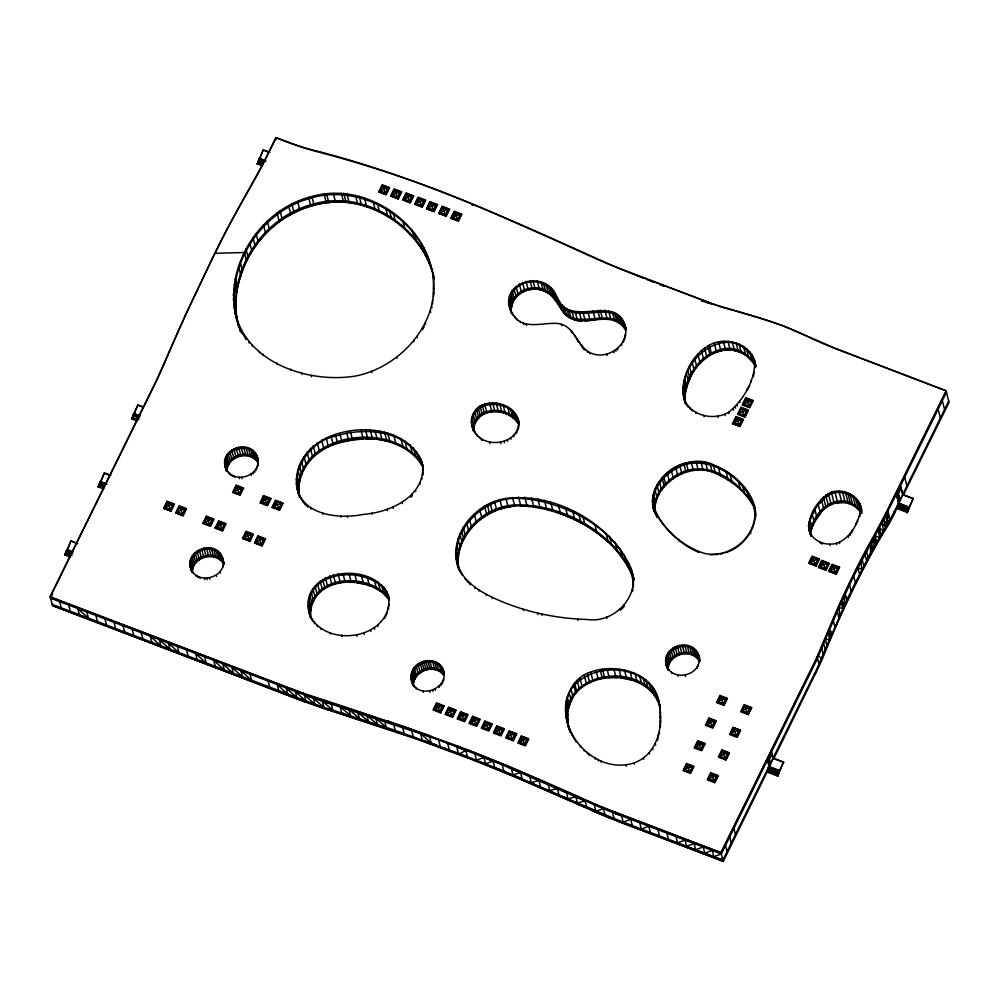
<?xml version="1.0" encoding="UTF-8"?>
<svg xmlns="http://www.w3.org/2000/svg" width="999" height="999" viewBox="0 0 999 999"><rect width="100%" height="100%" fill="white"/><g stroke="black" fill="none" stroke-linecap="round" stroke-linejoin="round"><path stroke-width="1.5" d="M755.057 366.146L755.406 367.495C755.619 345.267 726.76 335.04 709.302 345.179C690.971 355.294 679.457 379.408 684.39 399.862C691.42 416.121 714.135 420.941 728.708 412.225C743.356 400.187 755.256 380.394 754.67 361.064L755.644 364.847M457.067 562.974C461.526 579.645 477.21 590.009 491.845 597.127C521.515 611.151 554.183 618.518 586.937 619.455C614.885 624.125 643.056 593.518 630.194 566.57C608.866 521.965 555.007 492.519 505.956 498.426C474.15 502.909 446.778 537.25 458.678 569.23M633.354 586.925C631.843 534.49 565.621 500.337 518.881 498.351C481.068 496.053 440.946 538.736 462.212 575.099L461.875 573.751M456.218 558.341L458.491 567.182C454.645 533.066 488.274 505.069 520.804 505.844C566.908 508.241 616.833 535.002 634.003 579.72L631.73 570.879M236.351 317.257C250.524 364.697 310.689 383.429 355.494 376.036C400.487 367.207 440.122 323.164 433.079 275.712L434.053 279.495M433.429 296.715L433.429 277.073L432.592 273.014L432.942 274.375M618.019 821.315L722.901 860.089L817.744 667.17L847.364 598.726L870.416 553.171L870.778 543.493L872.364 549.7M310.564 617.682C292.744 569.28 373.501 558.079 388.436 595.978M308.466 608.503L310.714 617.27C307.605 575.998 370.741 571.828 389.135 600.299L386.888 591.533M328.808 710.114L323.451 708.453L323.501 707.205L328.808 710.114L417.195 739.223L474.463 760.539L522.252 779.957L610.239 818.281L723.251 861.438L770.629 764.759M567.282 721.59C573.776 748.126 602.047 770.379 629.807 764.06C657.354 758.079 664.785 725.087 658.591 701.136M660.064 711.101L660.439 727.06L660.089 725.699M471.378 421.953C471.965 395.154 514.485 398.301 518.668 421.59C519.542 446.565 478.159 450.374 472.34 426.436L472.689 427.784L471.378 421.953L473.638 430.781C474.013 407.38 507.967 406.193 518.144 423.514L515.884 414.685M473.289 429.433C473.738 404.995 510.252 404.982 518.918 424.213M567.619 714.148L567.619 720.142M714.497 465.272C731.78 473.526 749.063 486.788 754.507 505.956L754.17 504.607C759.452 523.376 747.14 543.344 730.057 551.048M755.619 517.457L755.431 510.477M510.988 309.69L512.887 301.486L516.433 296.566M655.019 513.399L653.096 507.704L653.446 509.065C646.378 478.221 685.838 451.735 713.211 464.647L715.434 473.289C731.693 480.719 747.127 492.37 754.882 508.891C747.202 481.418 715.659 457.642 686.538 464.16C669.005 469.318 652.147 485.114 652.747 504.483M654.607 511.775C654.42 483.066 689.51 461.501 715.434 473.289M423.151 466.783C407.967 409.652 293.881 421.228 296.403 483.891C299.5 515.334 338.886 519.517 363.486 514.36C389.985 512.512 425.661 496.391 422.502 464.735L423.101 469.093M423.101 472.115L422.864 475.149L422.515 473.801M310.951 617.207C328.846 649.088 391.97 637.924 388.798 597.877L389.148 599.225L388.087 594.617L389.048 598.389M572.14 734.253L572.489 735.614C559.59 714.248 564.722 680.544 590.696 672.015C617.944 662 658.291 674.125 659.815 707.617L659.465 706.256M565.983 714.772L568.231 723.538C559.303 671.053 644.03 661.101 659.44 705.069M235.327 301.511L235.926 295.554M810.027 533.666C805.231 517.969 817.582 499.088 831.33 492.207C844.33 487.974 860.376 496.341 861.812 510.551M810.264 532.742C813.573 507.117 842.931 487.737 861.513 512.1M861.85 513.449C843.281 489.098 813.923 508.466 810.601 534.09L808.353 525.299M237.937 323.476C220.504 270.479 258.591 209.39 311.825 196.503C360.726 182.467 415.934 215.684 430.232 263.586M237.462 321.903C227.922 271.179 264.248 217.507 314.086 205.282C360.826 191.845 413.074 221.628 430.382 265.909L428.134 257.13M568.144 799.962L566.583 792.632M512.412 313.486C522.115 331.343 542.932 321.865 558.416 323.564C573.701 325.761 576.386 343.144 587.287 351.024C603.758 362.612 628.908 347.053 625.524 327.173L625.861 328.534C618.081 291.271 570.704 329.67 557.217 297.989C547.252 266.096 493.469 283.067 512.749 314.835L510.027 308.241L510.377 309.59M808.74 528.658C811.438 541.833 827.834 547.44 839.335 542.245C852.022 535.951 860.027 520.154 860.776 506.543M298.801 483.541L298.289 492.782M299.313 497.152C291.508 433.716 396.603 418.806 422.989 467.282L420.741 458.516M509.203 304.408L511.451 313.162C509.315 300.811 520.354 289.96 532.242 289.36C546.416 287.287 556.181 298.913 561.825 310.264C576.66 334.49 610.614 305.569 625.312 329.558L623.076 320.804M682.829 392.657L685.077 401.436C682.105 364.76 731.043 327.11 755.681 366.533M432.579 303.721L432.592 299.7M684.765 397.003L685.401 392.407M411.089 676.173C411.513 658.791 440.534 653.995 443.931 672.377C438.374 652.884 406.655 663.448 411.863 682.067L411.089 676.173L413.486 685.826L411.513 680.706M412.987 683.578C413.598 669.243 434.615 661.887 443.306 673.9M413.324 684.927C413.948 670.591 434.965 663.249 443.656 675.262L441.408 666.508M192.42 571.44L192.77 572.789C178.784 551.598 217.832 535.839 223.202 559.977L222.852 558.616C228.109 577.747 195.629 586.438 190.534 567.307L191.82 572.352M191.995 570.254C192.72 554.408 217.507 549.338 224.013 563.998L222.09 556.493M223.252 563.361C215.21 550.924 193.094 556.793 192.345 571.615L190.072 562.762M225.537 467.757C218.132 447.377 254.071 437.812 257.867 459.065C253.084 441.158 223.027 447.29 225.125 465.509M226.661 469.355C227.397 454.545 249.488 448.663 257.555 461.076M257.892 462.425C249.825 450.012 227.747 455.906 227.01 470.716L224.738 461.863M225.961 468.519C232.867 484.215 259.84 477.023 257.929 459.952M667.295 668.281C656.818 644.28 698.638 634.615 699.937 660.826M667.794 667.419C668.506 651.573 693.294 646.503 699.799 661.151L697.876 653.658M696.765 651.673L699.038 660.526C690.996 648.089 668.88 653.958 668.131 668.781L665.858 659.927M699.063 658.029C701.148 676.248 671.091 682.379 666.321 664.472M457.992 556.78L458.691 552.26M236.313 292.62L237.025 288.286M412.3 682.916C420.017 699.575 448.514 688.523 443.581 671.016M567.981 711.088L568.531 708.054M632.966 589.21L632.454 591.47L632.105 590.122M299.151 482.017L299.862 478.983M685.789 390.896L686.55 387.862M459.078 550.761L461.413 543.419L466.446 534.103M237.4 286.963L238.911 281.706M767.707 770.254L778.096 774.175L767.707 770.254L768.418 768.755L778.808 772.714L777.572 776.285L778.146 774.712L767.756 770.741M657.529 740.496L658.566 734.827M239.298 280.382L241.783 272.739M568.993 706.68L573.351 696.315A38.324 34.815 12 0 1 582.904 685.851L595.017 679.844M263.311 149.838L257.317 164.073L263.311 149.838L269.855 152.335M300.262 477.834C304.57 463.536 315.284 451.011 329.558 446.053M687.012 386.526L688.373 382.53M70.33 542.669L64.935 555.182L70.917 540.946L77.472 543.444M104.383 472.927L98.389 487.162L104.383 472.927L110.926 475.424M103.571 488.948L98.327 486.9L100.237 481.443L106.731 483.928M132.18 418.569L131.843 419.143L137.837 404.907L143.082 406.905M131.818 418.893L133.704 413.424L138.986 415.784M773.089 758.054L783.566 762.05L778.758 772.302L768.356 768.306L768.955 766.57L779.607 770.629L777.859 775.649M783.566 762.05L777.509 776.023L767.032 772.027L768.918 766.558L767.107 772.289M909.252 507.055L907.192 512.699L913.223 498.476L902.746 494.48L900.486 485.701M132.168 418.531L137.837 404.907M259.34 158.416L257.605 163.436M767.145 772.314L769.13 766.633M773.488 759.315L820.803 662.562A133.379 34.241 -69.1 0 0 825.986 650.162A343.069 88.062 -69.1 0 1 843.106 610.177L844.155 607.829A230.045 59.053 -69.1 0 1 873.213 550.187A269.955 69.293 -69.1 0 1 887.324 526.623L894.367 511.5M897.09 508.141L898.788 503.059L896.79 508.728L898.601 502.997L909.09 507.342L898.688 503.334L896.315 494.205M70.117 556.967L64.86 554.92L66.783 549.462L73.277 551.947M100.237 481.443L98.377 486.963M64.86 554.92L66.995 549.537M98.327 486.9L99.65 483.179L104.845 485.189M242.208 271.466C246.328 259.041 253.084 247.577 261.75 237.787M723.251 861.438L720.978 852.584L813.823 663.848A74.338 19.081 -69.1 0 0 821.69 646.228L834.515 615.621A245.005 62.887 -69.1 0 1 872.477 538.449L872.489 538.424A218.744 56.156 -69.1 0 0 891.345 502.235L946.103 390.921L834.053 348.102A160.127 52.797 26.2 0 1 807.192 336.363L805.057 335.352A103.734 34.203 26.2 0 0 768.231 320.779A651.236 214.735 26.2 0 0 720.304 306.718L626.498 271.403A305.931 100.874 26.2 0 1 588.536 255.369L586.413 254.408A1868.455 616.096 26.2 0 0 504.645 217.944L501.898 216.746A423.676 139.698 26.2 0 0 388.961 172.964A502.01 165.534 26.2 0 0 315.085 151.186L302.797 147.477A154.058 50.799 26.2 0 1 279.907 139.311L276.036 137.825L269.755 150.612A243.082 62.4 -69.1 0 1 258.803 172.015L258.529 172.515A323.514 83.042 -69.1 0 1 249.475 188.823A370.055 94.992 -69.1 0 0 214.735 253.883L211.476 260.577A984.989 252.834 -69.1 0 0 188.474 308.966L185.627 315.11A393.781 101.074 -69.1 0 0 167.108 356.993L165.247 361.388A141.346 36.276 -69.1 0 1 154.046 385.851L50.25 596.853L52.522 605.706L323.451 708.453M825.299 649.575L823.638 643.743M810.876 529.857L815.259 520.954L823.101 509.527M688.835 381.193L691.645 374.65L697.352 365.359M676.011 836.663L677.584 842.806L685.077 840.122L686.65 846.253L694.13 843.568L695.716 849.712L703.196 847.027L704.782 853.171L712.262 850.486L713.835 856.63L721.328 853.945L816.345 660.676L838.661 608.266L853.396 576.66L885.788 515.509L946.453 392.27M749.6 385.427L747.277 390.322L746.927 388.973M815.334 673.875C837.974 617.931 864.26 563.636 895.067 511.775M214.773 253.334L185.764 314.298L157.205 378.796L49.95 596.965L307.168 695.004L399.637 725.262L472.028 751.835A607.792 200.412 26.2 0 1 508.691 766.595L601.348 806.98L721.091 852.846L816.233 659.303L838.223 607.667L855.818 570.217A241.296 61.938 -69.1 0 1 870.678 542.057L887.199 511.088L946.39 390.809L834.664 348.114L783.491 325.924L759.09 317.657L713.249 304.208L620.691 268.893A213.898 70.529 26.2 0 1 606.418 262.937C509.003 218.906 411.201 174.063 306.93 148.551A141.496 46.653 26.2 0 1 292.869 143.881L275.936 137.562L265.235 159.178A216.995 55.707 -69.1 0 1 260.227 168.881L229.782 223.888A380.644 97.702 -69.1 0 0 214.773 253.334L244.318 252.472L246.566 261.251M100.462 481.518L99.65 483.179M133.916 413.499L131.831 418.943M259.39 158.429L258.579 160.115L263.773 162.1M257.917 162L263.112 163.973L257.929 162.038L258.629 160.539L263.836 162.55M257.305 163.873L257.954 162.487L263.162 164.51M52.66 594.018L50.587 598.214L310.377 697.165L302.822 693.156L50.25 596.853M163.586 508.279L167.02 501.198L174.513 504.045L171.079 511.138L163.586 508.279L171.079 511.138M164.273 507.954L167.283 501.835L173.814 504.32L170.804 510.439L164.273 507.954L168.868 505.444L173.814 504.32M165.06 508.004L167.557 502.534L173.189 504.907M170.617 510.127L173.114 504.645M175.662 512.887L179.108 505.806L186.601 508.653L183.154 515.746L175.649 512.837L183.154 515.746M176.361 512.562L179.37 506.443L185.889 508.928L182.879 515.047L176.361 512.562L180.944 510.052L185.889 508.928M203.047 523.276L206.506 516.246L214.011 519.155L210.552 526.186L203.047 523.276L210.552 526.186M203.059 523.339L206.506 516.246M203.759 523.001L206.768 516.883L213.287 519.368L210.277 525.499L203.759 523.001L208.341 520.491L213.287 519.368M210.102 525.174L211.95 521.003M378.696 191.82L382.142 184.728L389.647 187.65L386.188 194.68L378.696 191.82L386.188 194.68M379.395 191.496L382.405 185.377L388.923 187.862L385.914 193.981L379.395 191.496L383.978 188.986L388.923 187.862M380.756 189.972L382.043 187.375M215.147 527.947L218.594 520.854L226.099 523.763L222.64 530.794L215.147 527.947L222.64 530.794M236.064 485.327L232.617 492.42L240.11 495.279L243.556 488.186L236.064 485.327L243.569 488.249M215.834 527.609L218.843 521.49L225.374 523.976L222.365 530.107L215.834 527.609L220.429 525.099L225.374 523.976M233.316 492.095L236.326 485.976L242.844 488.461L239.835 494.58L233.316 492.095L237.899 489.585L242.844 488.461M216.633 527.659L219.131 522.19L223.289 523.776M234.678 490.571L235.951 487.974M386.313 192.095L387.6 189.485M222.19 529.782L224.75 524.575M239.66 494.255L242.158 488.786L236.663 486.925M240.297 492.957L241.583 490.347M390.659 195.954L394.106 188.873L401.61 191.783L398.151 198.813L390.659 195.954L398.151 198.813M391.358 195.629L394.368 189.51L400.886 191.995L397.877 198.114L391.358 195.629L395.941 193.119L400.886 191.995M392.719 194.118L394.006 191.508M398.276 196.229L399.563 193.631M398.139 198.764L401.61 191.783M403.296 199.675L406.306 193.556L412.837 196.041L409.827 202.173L403.296 199.675L407.892 197.165L412.837 196.041M404.657 198.164L405.944 195.554M242.545 538.386L245.979 531.293L253.484 534.215L250.037 541.246L242.545 538.386L250.037 541.246M263.449 495.779L260.015 502.859L267.507 505.719L270.954 498.638L263.449 495.779L270.954 498.638M243.232 538.061L246.241 531.943L252.772 534.428L249.762 540.546L243.232 538.061L247.827 535.551L252.772 534.428M260.702 502.534L263.711 496.416L270.242 498.901L267.233 505.019L260.702 502.534L265.297 500.024L270.242 498.901M244.593 536.538L246.516 532.629L252.135 535.014M261.501 502.584L264.061 497.377M410.214 200.287L411.501 197.677M410.102 202.859L413.536 195.779L410.102 202.859L402.597 199.95L406.044 192.919L413.561 195.829M249.575 540.222L252.073 534.752M267.045 504.707L268.906 500.536M415.309 203.996L418.319 197.877L424.85 200.362L421.84 206.481L415.309 203.996L419.905 201.486L424.85 200.362M420.267 205.632L416.034 203.784L418.593 198.576L422.764 200.162M254.608 542.932L258.067 535.901L265.572 538.823L262.113 545.854L254.608 542.932L262.113 545.854M272.103 507.467L275.537 500.387L283.054 503.296L279.595 510.327L272.078 507.417L275.549 500.437L283.054 503.296M254.62 542.994L258.067 535.901M255.319 542.669L258.329 536.55L264.847 539.035L261.838 545.154L255.319 542.669L259.902 540.159L264.847 539.035M272.789 507.142L275.799 501.023L282.33 503.508L279.32 509.627L272.789 507.142L277.385 504.632L282.33 503.508M273.576 507.192L276.149 501.985M422.227 204.595L424.213 200.949M422.115 207.18L425.549 200.1L418.057 197.24L414.622 204.32L422.115 207.18L425.574 200.15M430.107 201.686L426.66 208.766L434.153 211.626L437.599 204.545L430.107 201.686L426.66 208.766L434.153 211.626M262.238 543.269L264.161 539.36M279.133 509.315L281.693 504.095M427.36 208.441L430.369 202.322L436.888 204.807L433.878 210.926L427.36 208.441L431.943 205.931L436.888 204.807M428.721 206.93L429.995 204.32M434.278 209.041L435.552 206.443M438.748 213.374L442.182 206.281L449.7 209.191L446.241 216.221L438.748 213.374L446.241 216.221M439.435 213.037L442.445 206.918L448.976 209.403L445.966 215.522L439.435 213.037L444.031 210.527L448.976 209.403M444.393 214.673L440.159 212.824L442.719 207.617L446.89 209.203M445.779 215.21L448.351 210.002M450.949 218.419L454.383 211.338L461.888 214.248L458.441 221.278L450.924 218.369L454.395 211.388M451.635 218.094L454.645 211.975L461.176 214.46L458.166 220.579L451.635 218.094L456.231 215.584L461.176 214.46M456.593 219.73L452.422 218.144L454.283 213.973M457.979 220.255L460.539 215.047M433.766 709.665L436.775 703.546L443.306 706.031L440.297 712.15L433.766 709.665L438.361 707.155L443.306 706.031M438.723 711.3L434.49 709.452L437.05 704.233L441.221 705.831M440.109 711.825L442.669 706.618M440.571 712.849L444.006 705.756L440.571 712.849L433.054 709.927L436.513 702.896L444.031 705.818M448.551 707.329L445.117 714.41L452.609 717.27L456.043 710.189L448.551 707.329L456.068 710.239M445.804 714.085L448.813 707.966L455.344 710.451L452.335 716.57L445.804 714.085L450.399 711.575L455.344 710.451M457.842 718.518L460.851 712.399L467.382 714.884L464.373 721.003L457.842 718.518L462.437 716.008L467.382 714.884M462.799 720.154L458.566 718.306L461.126 713.086L465.297 714.685M464.185 720.679L466.758 715.471M469.218 723.388L472.677 716.358L480.182 719.28L476.735 726.31L469.243 723.451L472.677 716.358M469.93 723.126L472.939 717.007L479.47 719.492L476.461 725.611L469.93 723.126L474.525 720.616L479.47 719.492M470.716 723.176L473.214 717.694M472.102 723.701L476.273 725.286L478.771 719.817L474.6 718.231M484.79 721.066L481.343 728.146L488.836 731.006L492.282 723.913L484.802 721.116M482.042 727.821L485.052 721.703L491.57 724.188L488.561 730.306L482.042 727.821L486.625 725.311L491.57 724.188M483.404 726.31L485.327 722.402L490.946 724.774M488.386 729.982L490.884 724.512M493.481 732.966L496.94 725.936L504.445 728.858L500.998 735.888L493.506 733.029L496.953 725.998M494.193 732.704L497.202 726.573L503.733 729.07L500.724 735.189L494.193 732.704L498.788 730.194L503.733 729.07M495.554 731.181L496.84 728.583M500.536 734.864L503.034 729.395L497.552 727.534M516.608 733.728L509.09 730.806L505.656 737.899L513.149 740.746L516.583 733.666L513.149 740.746M506.343 737.562L509.353 731.443L515.884 733.94L512.874 740.059L506.343 737.562L510.939 735.052L515.884 733.94M508.991 733.441L507.067 737.349L512.687 739.735M512.624 739.472L515.259 734.527M518.556 742.669L521.565 736.55L528.096 739.035L525.087 745.167L518.556 742.669L523.151 740.159L528.096 739.035M519.343 742.719L521.203 738.548M524.9 744.842L527.472 739.635M732.504 423.626L735.951 416.546L743.456 419.455L739.997 426.486L732.504 423.626L739.997 426.486M733.204 423.301L736.213 417.182L742.732 419.667L739.722 425.786L733.204 423.301L737.786 420.791L742.732 419.667M741.008 407.28L737.562 414.36L745.054 417.22L748.501 410.139L741.021 407.33M745.654 397.827L742.207 404.92L749.7 407.779L753.146 400.686L745.654 397.827L753.159 400.749M738.249 414.036L741.27 407.917L747.789 410.402L744.779 416.521L738.249 414.036L742.844 411.526L747.789 410.402M742.906 404.595L745.916 398.464L752.434 400.961L749.425 407.08L742.906 404.595L747.489 402.073L752.434 400.961M733.99 423.351L736.55 418.131M735.376 423.876L739.547 425.462L741.408 421.303M739.547 425.462L742.107 420.254L737.874 418.406M749.824 405.194L751.098 402.585M686.5 763.486L683.066 770.579L690.559 773.438L693.993 766.345L686.525 763.548M697.664 740.821L694.218 747.901L701.71 750.761L705.157 743.681L697.664 740.821L705.157 743.681M708.815 718.144L705.369 725.237L712.861 728.084L716.308 721.003L708.815 718.144L716.32 721.066M719.967 695.466L716.52 702.559L724.013 705.419L727.459 698.326L719.979 695.529M683.753 770.254L686.763 764.135L693.294 766.62L690.284 772.739L683.753 770.254L688.348 767.744L693.294 766.62M694.904 747.577L697.914 741.458L704.445 743.943L701.435 750.062L694.904 747.577L699.5 745.067L704.445 743.943M706.056 724.899L709.078 718.781L715.596 721.278L712.587 727.397L706.056 724.899L710.651 722.389L715.596 721.278M717.22 702.235L720.229 696.116L726.748 698.601L723.738 704.72L717.22 702.235L721.802 699.725L726.748 698.601M684.54 770.304L687.037 764.822M699.862 749.213L695.704 747.627L696.915 744.755M707.429 723.388L708.703 720.779M718.006 702.285L720.566 697.065M690.097 772.414L692.594 766.945L688.436 765.359M701.248 749.75L703.746 744.267M712.986 725.511L714.26 722.901M723.563 704.395L725.411 700.224M701.897 748.438L703.171 745.841M809.302 562.937L812.312 556.818L818.83 559.303L815.821 565.422L809.302 562.937L813.885 560.427L818.83 559.303M810.089 562.986L812.587 557.517L816.745 559.103M718.181 775.624L710.676 772.702L707.217 779.732L714.722 782.654L718.181 775.624L714.722 782.654M721.827 750.037L718.381 757.117L725.873 759.977L729.332 752.946L721.827 750.037L729.332 752.946M732.991 727.422L740.484 730.281L732.979 727.359L729.545 734.452L737.037 737.299L740.484 730.281L737.037 737.299M707.929 779.47L710.938 773.351L717.457 775.836L714.447 781.955L707.929 779.47L712.512 776.96L717.457 775.836M719.08 756.792L722.09 750.674L728.608 753.159L725.599 759.277L719.08 756.792L723.663 754.282L728.608 753.159M730.232 734.115L733.241 727.996L739.772 730.481L736.763 736.613L730.232 734.115L734.827 731.605L739.772 730.481M741.383 711.45L744.392 705.331L750.923 707.816L747.914 713.935L741.383 711.45L745.978 708.94L750.923 707.816M720.441 755.281L721.728 752.672M731.018 734.165L733.591 728.958M742.17 711.5L744.667 706.018L748.838 707.617M815.646 565.109L818.206 559.89M816.096 566.121L819.542 559.04L812.05 556.181L808.603 563.261L816.083 566.058M818.468 567.444L821.927 560.414L829.432 563.336L825.986 570.354L818.493 567.507L821.927 560.414M819.18 567.17L822.189 561.051L828.72 563.548L825.711 569.667L819.18 567.17L823.775 564.66L828.72 563.548M714.273 781.63L716.832 776.423M725.998 757.392L727.284 754.794M736.575 736.288L738.436 732.117M747.727 713.611L750.299 708.403M819.967 567.22L822.539 562.012M729.32 752.896L725.873 759.977M748.189 714.635L751.623 707.542L744.13 704.682L740.696 711.775L748.189 714.635L751.648 707.604M821.365 567.757L825.524 569.343L828.021 563.873L823.85 562.287M826.81 566.733L828.021 563.873M829.257 571.016L832.267 564.897L838.785 567.382L835.776 573.501L829.257 571.016L833.84 568.506L838.785 567.382M830.044 571.066L832.542 565.596L838.161 567.969M835.601 573.176L838.099 567.707M836.051 574.2L839.497 567.107L836.051 574.2L828.546 571.291L832.005 564.26L839.51 567.17M896.94 495.904L898.076 493.593M900.861 487.924L898.338 493.069L897.864 491.233M897.015 496.153L898.138 493.856M900.936 488.186L898.401 493.319L900.062 499.762M768.031 762.374L769.105 759.814M771.89 754.145L769.43 759.54L770.404 763.336M893.556 513.174L948.7 401.049M768.368 768.343L773.189 758.403L771.515 751.91M913.223 498.476L908.416 508.728L898.014 504.77L902.159 496.191M898.076 505.182L897.364 506.68L907.754 510.639L908.466 509.14L898.076 505.182L908.478 509.178M899.15 503.471L894.08 514.16A60.44 15.509 -69.1 0 1 888.323 524.937M903.233 495.179L949.05 402.41L946.103 390.921M777.484 776.061L778.146 774.712M475.124 423.101L476.373 420.616M870.416 553.171L890.121 519.755L887.949 511.201M424.375 326.348L422.452 329.658L422.102 328.309M477.197 419.48L481.093 415.109L486.788 412.4M467.232 533.054C474.625 522.589 485.014 513.973 497.252 509.915M263.574 235.589L268.806 230.007L280.544 220.367M698.988 363.486L704.17 358.404M621.39 609.378L624.225 606.393L623.875 605.032M410.614 497.29L412.425 495.566L412.075 494.218M418.057 674.225L419.493 672.939M517.245 295.654L522.252 292.058L528.121 289.797A25.662 23.826 10.3 0 1 531.893 289.161M705.369 357.53L712.662 353.196L724.1 350.037M825.586 506.743L833.316 503.221L844.305 502.46M420.392 672.352L422.752 670.866A16.109 14.673 -25.8 0 1 432.03 668.955A16.071 14.585 -25 0 1 435.726 669.517M281.805 219.643C296.778 210.24 313.549 203.371 331.343 202.235M316.121 704.77L393.094 729.632L459.727 753.633L465.796 750.424L467.382 756.593M725.286 552.847L728.858 551.498M494.68 767.357L493.094 761.201L483.978 757.542L476.461 760.114L474.887 753.945M493.094 761.201L485.564 763.698L483.978 757.542M330.744 445.579L337.937 443.206M522.115 778.696L520.554 772.589L512.962 774.849L511.376 768.706C443.119 740.122 373.189 715.896 302.822 693.156M498.713 509.365L503.558 508.016M339.148 442.882L350.162 440.397L362.512 439.036M568.156 798.75L575.824 796.777L607.954 810.651L721.328 853.945M720.404 554.095L722.839 553.471M586.638 807.042L585.077 800.961L577.397 802.909L575.824 796.777M596.203 679.432L604.919 677.834M504.757 507.667L514.735 505.981M586.463 320.904L601.236 318.619L609.477 318.893M717.944 554.433L709.69 554.77M607.442 677.522L618.144 677.597M725.336 349.962L730.207 349.925M365.497 438.886L374.4 438.873M582.742 799.899L585.152 799.787A197.165 65.01 26.2 0 0 615.309 812.299L720.978 852.584M491.77 411.426C501.498 410.402 511.813 414.535 517.719 422.402M519.817 505.569L528.846 505.706M334.415 202.11C360.127 200.05 385.614 211.963 404.632 228.684M354.832 582.567C343.619 581.243 331.181 582.255 322.14 589.697A33.866 30.769 -14.4 0 0 312.225 603.109M620.716 677.846L633.853 680.606M377.36 439.023L390.497 441.695M577.634 320.542L581.331 321.091M532.879 505.993L538.161 506.805M732.592 350.174L739.385 351.823M357.879 582.979L366.221 584.702M539.485 507.005L552.747 510.676M488.861 766.221L496.116 767.944M701.385 301.011L708.703 302.784M707.379 302.859L712.986 304.358M569.492 800.561L576.136 802.347L617.594 819.929M474.463 760.539L484.165 763.149M423.539 734.702L309.603 696.902M324.95 702.035L331.218 703.97L332.792 710.077L322.34 701.223L323.913 707.329L313.399 698.226L314.972 704.357L304.383 694.954L305.956 701.111L295.317 691.52L296.89 697.664L286.251 688.061L287.837 694.205L277.198 684.602L278.771 690.746M341.683 712.836L340.11 706.705L349.001 709.515L359.478 718.493L357.692 712.275M367.57 585.127L371.616 586.401M522.252 779.957L533.678 783.628M357.904 712.349L368.406 721.403L366.833 715.259L375.761 718.206L377.997 725.798M507.03 773.576L520.766 778.121M585.152 799.787L577.946 796.503A916.195 302.098 26.2 0 0 512.562 767.981L508.766 766.395A664.385 219.068 26.2 0 0 458.529 746.39L387.737 720.966L394.23 724.437M537.549 786.5L551.685 791.445M316.745 704.982L52.173 604.358M403.246 726.298L430.894 736.113M391.92 442.195L402.684 446.79L408.791 450.499M422.19 739.784L420.616 733.653L431.381 737.524M552.847 793.169L567.132 798.301M562.837 790.958L577.946 796.503M430.956 742.931L435.989 744.779M575.961 803.483L592.37 809.615M342.47 707.442L323.788 700.411L327.31 702.759M445.317 748.201L445.741 749.587M615.309 812.299L616.858 812.886M615.634 813.636L621.628 815.921L623.201 822.065L630.681 819.38L632.267 825.524M615.721 813.673L617.207 814.247M407.979 194.78L412.212 196.641M459.09 214.261L454.995 212.924M396.029 190.734L400.262 192.582M384.066 186.601L388.299 188.449M416.034 203.784L421.653 206.169M440.159 212.824L445.716 214.947M452.36 217.882L457.917 220.005M393.531 196.204L397.702 197.802L392.145 195.679M381.568 192.07L385.739 193.656L380.182 191.546M264.71 150.674L268.631 152.173M265.659 160.827L259.128 158.341L265.759 161.214M257.243 163.799L262.5 165.859M612.499 319.605L616.021 320.954M746.191 399.163L751.81 401.548M745.704 410.202L741.608 408.878M738.973 413.823L744.53 415.946L747.165 410.989M739.048 414.086L743.206 415.671M733.928 423.089L739.485 425.199M904.145 495.317L913.311 498.813M908.416 508.728L898.014 504.77M897.402 507.167L907.791 511.101L907.192 512.699M907.154 512.437L896.727 508.479M810.027 562.724L815.571 564.847M819.904 566.957L825.461 569.08M829.969 570.804L835.526 572.927M137.924 405.244L143.169 407.242M133.654 413.411L140.197 415.896M139.61 417.669L133.104 415.159L138.374 417.632M132.492 417.57L138.948 419.58M131.781 418.881L137.025 420.929M265.384 497.639L269.618 499.488M239.585 493.993L234.103 492.145M261.426 502.322L266.983 504.445M273.514 506.93L279.071 509.053M721.89 697.339L726.123 699.188M717.931 702.022L723.488 704.133M742.107 711.238L747.664 713.348M104.47 473.276L109.703 475.262M179.645 507.142L182.43 508.204M258.604 537.237L262.774 538.836M100.325 481.793L106.831 484.303M164.997 507.742L170.554 509.865M204.47 522.789L210.027 524.912M216.558 527.397L222.115 529.52M249.513 539.959L244.018 538.111M204.545 523.051L208.704 524.637M260.277 544.305L256.044 542.457L261.663 544.83M104.907 485.651L99.713 483.666M104.196 487.112L98.988 485.089L104.233 487.599M734.902 729.233L739.135 731.081M730.956 733.903L736.513 736.026M773.189 758.403L783.653 762.387M702.359 743.743L698.264 742.419M695.629 747.364L701.186 749.487M719.804 756.58L725.424 758.965M711.213 774.038L715.384 775.636M684.477 770.042L690.034 772.152M714.21 781.368L708.653 779.257L712.886 781.106M77.56 543.781L70.917 540.946M66.871 549.812L72.078 551.823M66.196 551.236L72.69 553.708M66.259 551.685L71.453 553.671M70.779 555.619L65.534 553.109L72.028 555.619M450.487 709.19L454.72 711.038M513.798 733.728L509.702 732.404M526.011 738.835L521.915 737.512M458.566 718.306L464.123 720.416M470.654 722.914L476.211 725.024M488.311 729.732L482.829 727.871M434.49 709.452L440.047 711.563M447.989 714.672L452.147 716.258L446.59 714.135M500.474 734.602L494.917 732.492L499.15 734.34M507.13 737.612L511.301 739.21M519.28 742.457L524.837 744.58M722.901 860.089L617.494 819.892M52.747 605.631L307.168 702.622L405.332 734.902A805.743 265.684 26.2 0 1 445.679 749.412C505.856 770.479 562.899 799.163 622.065 822.689L723.176 861.238M554.208 511.238L565.684 515.671M465.796 750.424L456.73 746.94L458.316 753.096M73.152 612.924L305.569 702.185M459.727 753.633L506.93 772.327L576.136 802.347M629.882 272.727L644.13 278.421M646.977 279.558L654.108 282.405M659.802 284.69L664.073 286.401M635.064 680.968L644.055 685.114L650.699 690.297M592.27 810.788L610.239 818.281M372.902 586.95L382.942 592.407M472.003 205.07L473.026 205.494M508.853 767.644L585.077 800.961M698.913 552.447C680.294 544.567 665.059 529.133 654.67 512.037M511.376 768.706L520.554 772.589M740.783 352.435L743.568 353.646M779.345 770.541L769.043 766.92L767.494 760.276L768.631 757.966L770.142 763.86M567.095 516.221L572.34 518.581M573.651 519.18L584.403 524.575M879.32 537.699L875.136 535.676L876.772 542.045L874.45 536.925L875.374 544.43L872.926 539.635L873.126 548.326M315.334 697.664L321.79 701.036M356.218 717.457L362.325 720.654M424.45 740.596L431.443 744.33M309.103 695.491L315.647 699.013M744.842 354.433L750.811 358.841L755.918 366.021M412.624 736.388L417.195 739.223M458.529 746.39L463.086 749.375M585.464 525.162L597.352 533.041L612.062 544.905A111.975 101.736 -14.4 0 1 626.523 563.024M343.156 713.298L346.728 715.671M549.65 293.669L543.993 290.659A25.662 23.826 10.3 0 0 537.062 289.136M499.138 769.155L503.296 772.052M409.965 451.386L416.62 457.155M588.636 754.695L586.45 751.91M441.096 672.202L442.02 672.926A15.996 14.461 -22.3 0 1 444.043 675.062M883.416 530.906L879.445 527.697L881.205 534.565L878.258 529.945M818.481 655.981L821.59 658.541M832.379 632.604L829.332 630.032L830.893 636.101L828.321 632.442L829.532 639.335L825.399 639.485L826.96 645.554M401.298 732.442L403.758 734.527M340.11 706.705L350.574 715.646L349.001 709.515M366.833 715.259L377.335 724.325M375.761 718.206L386.288 727.347L384.702 721.203L393.668 724.25L395.242 730.369M321.491 699.687L323.738 701.66M420.616 733.653L431.193 743.006L429.62 736.887M821.69 646.228L823.039 655.069M306.331 505.531L308.067 507.117L307.717 505.769M550.711 294.393L558.653 304.583M464.935 578.771L470.454 584.515L470.104 583.154M384.103 593.269L388.399 598.189M405.706 229.745L417.045 241.633M572.165 331.705L572.514 333.067L570.779 330.244M516.508 319.455L514.485 316.383M578.746 341.658L584.627 350.05L584.278 348.688M563.299 311.601L567.644 315.859A24.663 23.239 2.9 0 0 570.716 317.882M422.215 463.149C409.028 430.332 365.447 426.536 335.776 436.138C306.993 440.946 284.191 479.333 304.707 503.871M652.335 691.995L657.08 698.626L659.864 705.294M882.042 522.802L885.701 527.235L883.715 519.542L887.087 524.999M418.593 459.415L422.003 464.36M861.862 512.674L856.88 507.367A24.863 22.59 -14.4 0 0 847.252 502.922M476.286 434.553L477.609 436.276L477.26 434.927M560.464 307.704L561.875 309.653M330.07 709.24L331.218 710.851M754.445 360.464C728.908 313.586 666.233 368.194 687.474 406.069M417.932 242.745L424.85 253.247M573.101 736.7L576.635 742.394L576.286 741.046M578.359 341.845L574.313 334.628M890.121 519.755L886.6 513.898L888.286 523.014L885.788 515.509M392.819 729.545L393.743 731.093M387.237 592.894C368.356 563.96 301.548 568.955 309.328 612.849M388.786 598.938C370.392 570.479 307.255 574.637 310.364 615.908M222.44 557.854C215.534 542.157 188.561 549.35 190.459 566.408M655.756 514.747L657.217 517.47L656.867 516.121M235.202 313.124L239.548 327.397L242.682 334.29L242.332 332.942M832.267 564.897L835.776 573.501M745.916 398.464L749.425 407.08M822.189 561.051L825.711 569.667M741.27 407.917L744.779 416.521M812.312 556.818L815.821 565.422M736.213 417.182L739.722 425.786M744.392 705.331L747.914 713.935M720.229 696.116L723.738 704.72M733.241 727.996L736.763 736.613M454.645 211.975L458.166 220.579M709.078 718.781L712.587 727.397M722.09 750.674L725.599 759.277M442.445 206.918L445.966 215.522M430.369 202.322L433.878 210.926M697.914 741.458L701.435 750.062M418.319 197.877L421.84 206.481M710.938 773.351L714.447 781.955M406.306 193.556L409.827 202.173M394.368 189.51L397.877 198.114M686.763 764.135L690.284 772.739M382.405 185.377L385.914 193.981M521.565 736.55L525.087 745.167M509.353 731.443L512.874 740.059M497.202 726.573L500.724 735.189M485.052 721.703L488.561 730.306M472.939 717.007L476.461 725.611M460.851 712.399L464.373 721.003M448.813 707.966L452.335 716.57M436.775 703.546L440.297 712.15M275.799 501.023L279.32 509.627M263.711 496.416L267.233 505.019M236.326 485.976L239.835 494.58M258.329 536.55L261.838 545.154M246.241 531.943L249.762 540.546M218.843 521.49L222.365 530.107M206.768 516.883L210.277 525.499M179.37 506.443L182.879 515.047M167.283 501.835L170.804 510.439M754.545 507.542C742.007 484.028 713.523 462.112 685.689 470.829C668.843 476.723 652.971 492.644 654.308 511.575L652.434 504.295M756.006 366.533C731.805 323.926 678.995 364.772 685.139 402.872M422.652 465.921C396.453 417.982 293.144 431.855 298.751 494.293M425.474 254.558L431.993 269.181M428.484 258.479C410.789 213.012 356.443 183.329 308.966 198.664C260.764 212.437 226.236 264.847 235.552 314.473M473.189 428.871L474.675 432.105L474.325 430.756M657.542 697.664C641.271 651.935 553.533 665.272 566.87 719.542M698.988 657.13C693.056 635.277 656.031 650.424 668.556 669.954L668.206 668.606M226.298 469.88L225.187 466.396L226.486 471.441M633.865 578.171L630.968 571.091A111.975 101.736 -14.4 0 0 629.582 568.356M633.653 578.359C615.559 532.305 562.649 503.633 514.448 504.945C482.867 506.568 451.885 536.713 458.916 569.492M240.509 331.893L238.249 324.687L238.599 326.036C224.513 274.113 262.25 216.483 313.736 203.933C362.637 189.897 417.832 223.114 432.142 271.004L429.895 262.225L434.165 279.096M308.978 611.488L310.152 615.759M846.89 599.75L845.216 593.818L843.793 606.505L842.145 600.499M864.822 554.358L866.508 560.339M432.38 270.654L433.903 276.536M942.319 400.674L944.567 409.453M938.136 409.178L940.384 417.957M904.669 477.197L906.93 485.976M900.399 486.088L902.834 494.817M897.601 491.758L899.799 500.287M896.478 494.068L898.663 502.584M859.627 503.334L861.762 511.65M857.716 500.237L860.626 511.55M860.776 512.15L861.126 513.511C863.236 498.439 844.53 489.098 831.68 493.556C818.631 499.887 804.095 520.641 811.151 535.352L810.801 534.003M855.381 497.627L858.316 509.065M859.827 514.847L860.176 516.196M852.834 495.541L855.781 507.03M866.433 551.386L868.019 557.579M857.304 520.442L857.654 521.79M849.937 493.806L852.884 505.294M856.081 523.001L856.43 524.35M847.714 492.832L850.661 504.32M845.379 492.082L848.338 503.558M862.137 559.452L863.723 565.621M842.382 491.458L845.329 502.934M852.147 530.357L852.497 531.718M851.298 531.743L851.648 533.091M838.948 491.183L841.87 502.584M849.824 534.028L850.174 535.377M859.465 573.838L857.891 567.694L861.762 569.38L860.988 561.638M848.213 536.163L848.563 537.524M834.764 491.471L837.674 502.784M853.683 576.086L855.256 582.242M831.33 492.207L834.177 503.259M828.296 493.331L831.056 504.058M839.335 542.245L839.684 543.593M849.512 584.665L851.098 590.809M825.636 494.83L828.308 505.232M836.363 543.231L836.712 544.592M823.301 496.778L825.886 506.83M821.328 499.2L823.825 508.953M819.742 501.76L820.079 503.109M829.782 544.193L830.119 545.541M818.144 504.308L820.529 513.598M841.32 602.335L842.906 608.491L838.998 607.517L839.934 615.172M814.884 509.428L817.207 518.469M813.511 511.763L813.86 513.111M820.154 542.12L820.491 543.481M837.287 611.425L838.873 617.569M812.15 514.085L814.41 522.877M812.849 523.938L813.198 525.299M809.727 518.918L811.987 527.709M808.678 522.077L810.938 530.856M833.303 620.666L834.864 626.773M809.577 531.418L810.863 536.413M754.095 359.116L755.694 365.322M755.057 364.36L755.406 365.709M752.085 355.032L754.332 363.811M749.924 352.048L752.172 360.826M754.233 371.616L753.433 376.685L753.084 375.337M746.415 348.589L748.663 357.367M743.531 346.491L745.791 355.269M750.998 380.407L751.348 381.755M739.198 344.18L741.445 352.959M817.469 658.191L819.043 664.323M736.188 343.019L738.448 351.798M749.25 406.755L743.693 404.632M732.255 341.945L734.515 350.711M727.984 341.358L730.232 350.137M739.522 401.323L739.872 402.672M723.326 341.358L725.574 350.137M737.075 404.77L737.424 406.118M718.606 342.008L720.866 350.774M735.252 406.855L735.601 408.204M733.254 408.828L733.591 410.177M714.223 343.169L716.47 351.948M755.419 513.761L755.768 515.109M750.961 497.465L752.834 504.757M728.708 412.225L729.058 413.574M746.815 490.334L749.038 498.976M709.302 345.179L711.55 353.946M707.742 345.991L709.989 354.77M724.799 414.223L725.137 415.572M742.382 484.99L744.605 493.631M704.52 347.977L706.768 356.755M738.224 480.919L740.446 489.56M750.449 532.192L750.786 533.553M701.36 350.412L703.621 359.19M717.644 416.171L717.994 417.52M730.119 474.388L732.329 483.029M697.777 353.871L700.037 362.649M725.948 471.303L728.171 479.945M694.517 357.817L696.765 366.596M691.957 361.688L694.218 370.454M718.356 467.182L720.579 475.824M703.783 415.372L704.133 416.72M689.485 366.396L691.733 375.174M687.787 370.229L690.047 379.008M709.977 463.411L712.187 472.052M686.413 373.801L688.673 382.58M695.479 412.112L695.828 413.474M684.652 379.083L686.9 387.849M705.494 462.162L707.704 470.804M691.783 409.64L692.132 410.989M689.972 408.054L690.309 409.415M683.516 383.579L685.764 392.357M687.787 405.681L688.124 407.03M682.816 388.998L685.077 397.777M685.826 402.809L686.176 404.158M700.799 461.463L703.021 470.104M683.441 396.84L685.364 403.646M772.926 758.191L771.415 752.297L768.893 757.442L769.367 759.277M695.978 461.338L698.201 469.98M691.083 461.775L693.306 470.417M686.188 462.812L688.411 471.453M683.816 463.536L686.038 472.177M679.657 465.184L681.867 473.826M675.624 467.245L677.846 475.886M671.228 470.029L673.438 478.671M667.232 473.076L669.455 481.718M624.987 324.95L625.337 326.311C614.248 296.091 575.162 327.722 559.927 302.872C554.283 291.521 544.517 279.895 530.344 281.968C518.456 282.567 507.417 293.419 509.552 305.769M624.163 322.814L626.061 330.207C612.936 303.097 576.548 333.516 561.475 308.916C555.831 297.565 546.066 285.926 531.893 287.999C520.017 288.611 508.966 299.463 511.101 311.8M663.623 476.411L665.846 485.052M678.92 540.122L679.27 541.47M621.753 318.906L624 327.66M625.486 334.041L625.324 337.65L624.974 336.288M662.087 478.059L664.31 486.7M620.229 317.158L622.477 325.899M618.506 315.572L620.754 324.313M624.225 338.511L624.575 339.872M616.695 314.21L618.93 322.952M623.276 340.684L623.626 342.033M659.352 481.481L661.575 490.122M614.71 313.012L616.957 321.753M727.984 753.745L722.427 751.635M621.49 343.781L621.84 345.142M612.462 311.938L614.697 320.691M657.03 485.127L659.24 493.768M699.1 660.327L699.45 661.675L698.651 655.781M714.972 721.865L709.415 719.742M654.919 489.423L657.142 498.064M608.628 310.701L610.876 319.455M695.329 649.862L697.602 658.716M617.557 348.389L617.906 349.737M698.089 664.797L698.426 666.146M693.606 648.276L695.878 657.13M653.371 493.893L655.594 502.534M615.671 349.962L616.008 351.323M697.04 666.92L697.389 668.281M712.412 727.072L706.855 724.949M691.645 646.977L693.918 655.819M652.834 496.178L655.057 504.82M604.832 310.077L607.08 318.818M652.484 498.489L654.695 507.13M652.31 500.824L654.532 509.465M689.46 645.941L691.733 654.795M613.623 351.361L613.973 352.709M687.112 645.242L689.385 654.095M733.878 828.433L735.451 834.577M600.237 310.027L602.484 318.768M684.69 644.879L686.962 653.733M597.752 310.264L599.987 319.006M682.192 644.855L684.465 653.708M606.68 354.146L607.017 355.494M729.695 836.937L731.268 843.081M679.707 645.167L681.98 654.02M592.969 311.026L595.217 319.767M685.227 675.087L685.576 676.448M677.31 645.816L679.582 654.67M675.024 646.778L677.297 655.631M725.511 845.441L727.085 851.585M587.924 311.888L590.172 320.629M672.876 648.051L675.149 656.892M677.846 675.012L678.196 676.36M670.953 649.587L673.226 658.441M583.091 312.587L585.339 321.341M669.305 651.348L671.578 660.202M667.944 653.296L670.217 662.15M589.76 352.41L590.097 353.771M579.42 312.625L581.668 321.366M671.365 671.977L671.715 673.338M666.895 655.431L669.168 664.285M666.196 657.667L668.468 666.52M587.287 351.024L587.637 352.372M665.908 662.225L668.069 670.416M575.274 312.038L577.522 320.779M582.242 346.553L582.579 347.902M571.928 311.051L574.175 319.792M568.768 309.628L571.016 318.381M566.795 308.466L569.03 317.207M571.64 331.119L571.99 332.48M564.148 306.493L566.396 315.234M630.194 566.57L632.467 575.412M633.316 579.845L633.653 581.193M562.35 304.782L564.597 313.536M628.346 562.4L630.606 571.241M633.279 583.291L633.628 584.64M559.577 301.523L561.825 310.264M624.512 555.357L626.785 564.198M557.217 297.989L559.465 306.73M555.744 295.392L557.991 304.133M620.067 548.626L622.34 557.454M657.192 696.315L659.864 706.118C645.292 655.756 550.649 672.127 569.28 729.22M552.822 290.921L555.057 299.663M561.45 324.45L561.8 325.811M659.565 707.404L659.914 708.753M655.132 691.258L657.392 700.012M653.633 688.523L655.881 697.29M550.574 288.062L552.822 296.815M660.164 716.533L660.514 717.894M615.047 542.257L617.32 551.086M651.997 686.063L654.245 694.829M660.302 720.866L660.651 722.227M548.339 285.926L550.586 294.668M649.075 682.554L651.323 691.308M545.966 284.216L548.201 292.957M609.49 536.313L611.763 545.154M645.804 679.532L648.051 688.299M659.14 732.304L659.49 733.653M543.356 282.842L545.591 291.583M606.006 533.179L608.266 542.02M643.056 677.509L645.304 686.263M540.983 281.918L543.219 290.659M639.46 675.374L641.708 684.128M537.25 280.956L539.497 289.698M655.294 743.756L655.644 745.104M620.092 609.015L620.441 610.364M634.989 673.301L637.237 682.067M532.979 280.519L535.227 289.26M652.597 748.313L652.946 749.662M594.83 524.487L597.102 533.316M529.994 280.607L532.242 289.36M630.132 671.64L632.379 680.394M649.2 752.609L649.55 753.97M526.023 281.268L528.271 290.01M666.945 833.203L668.518 839.347M624.5 670.242L626.748 679.008M582.954 516.608L585.214 525.449M522.564 282.38L524.812 291.134M643.381 757.904L643.731 759.265M606.455 617.157L606.805 618.506M619.005 669.355L621.253 678.121M578.771 514.273L581.043 523.101M519.33 283.978L521.578 292.732M657.879 829.744L659.452 835.888M526.211 324.188L526.56 325.549M516.008 286.376L518.244 295.117M613.836 668.918L616.083 677.684M572.714 511.376L574.987 520.217M523.488 323.177L523.838 324.538M513.936 288.424L516.183 297.165M634.065 762.774L634.415 764.135M520.167 321.378L520.516 322.727M512.162 290.697L514.398 299.45M650.386 832.429L648.813 826.298L641.333 828.983L639.747 822.839M510.964 292.769L513.211 301.523M606.992 668.893L609.24 677.659M516.995 318.968L517.345 320.329M565.634 508.116L567.894 516.945M510.077 294.98L512.312 303.721M509.54 296.928L511.788 305.669M509.04 301.186L511.276 309.94M511.051 310.926L511.401 312.275M602.472 669.255L604.72 678.021M625.948 764.834L626.298 766.183M558.441 505.269L560.714 514.11M600.099 669.592L602.347 678.346M595.928 670.404L598.176 679.17M550.686 502.285L552.959 511.126M577.659 619.08L578.009 620.441M590.696 672.015L592.944 680.769M544.38 500.224L546.653 509.065M587.35 673.426L589.597 682.18M584.165 675.099L586.413 683.865M517.557 417.757L519.018 422.939C514.847 398.364 469.055 397.265 472.015 425.574M518.806 424.175L519.143 425.524M537.737 498.613L540.009 507.455M518.481 426.511L518.831 427.859M513.723 411.938L515.996 420.766M517.957 428.221L518.306 429.582M512.237 410.414L514.497 419.243M516.708 430.944L517.057 432.292M579.907 677.959L582.155 686.725M510.601 409.016L512.874 417.844M600.911 760.938L601.261 762.287M515.721 432.555L516.058 433.916M612.549 812.437L614.123 818.581M531.418 497.577L533.691 506.418M507.729 407.043L509.989 415.871M598.114 759.565L598.463 760.913M577.097 680.394L579.345 689.148M513.586 435.227L513.936 436.575M594.83 757.741L595.179 759.103M503.046 404.757L505.319 413.574M574.587 683.104L576.835 691.857M510.639 437.862L510.988 439.21M573.551 684.415L575.799 693.169M524.762 497.027L527.035 505.869M499.637 403.633L501.91 412.462M605.019 814.947L603.446 808.815L595.854 811.113L594.28 804.994M589.198 754.058L589.547 755.419M507.367 439.91L507.717 441.271M570.879 688.623L573.126 697.377M496.153 402.947L498.414 411.775M569.055 692.407L571.303 701.173M583.828 749.625L584.178 750.986M518.531 497.002L520.804 505.844M504.02 441.358L504.358 442.707M492.607 402.734L494.88 411.551M580.207 745.941L580.556 747.289M567.282 697.077L569.53 705.831M500.424 442.32L500.774 443.681M566.483 699.937L568.731 708.691M489.56 402.922L491.833 411.738M565.933 702.859L568.181 711.613M512.524 497.452L514.785 506.293M573.975 737.524L574.325 738.885M565.621 706.081L567.869 714.834M541.895 614.073L542.245 615.434M436.263 205.394L430.706 203.284M565.621 710.689L567.869 719.455M569.43 728.283L570.404 732.067M566.52 718.194L570.154 732.367M484.627 403.883L486.888 412.699M537.674 613.111L538.024 614.46M433.703 210.614L428.146 208.491M482.167 404.72L484.44 413.549M505.956 498.426L508.216 507.267M489.685 442.245L490.034 443.593M480.019 405.869L482.292 414.697M478.109 407.317L480.382 416.133M476.486 409.016L478.758 417.844M499.925 499.825L502.197 508.666M474.687 411.538L476.96 420.354M481.83 438.973L482.18 440.322L479.595 437.25M473.164 414.323L475.437 423.151M523.189 609.203L523.538 610.551M494.542 501.535L496.815 510.364M472.003 417.27L474.275 426.098M475.287 432.342L475.636 433.691M471.478 419.592L473.751 428.409M473.002 429.008L473.626 431.456M471.665 424.225L473.264 430.469M433.254 275.587L434.178 279.233M490.147 503.296L492.407 512.125M423.276 246.628L425.537 255.407M433.516 288.037L433.853 289.385M421.029 242.62L423.289 251.398M433.416 292.457L433.753 293.818M409.64 201.848L404.083 199.725M487.3 504.67L489.572 513.511M558.928 794.655L557.355 788.536L549.7 790.584L548.139 784.477M414.21 232.592L416.471 241.371M484.565 506.193L486.825 515.034M412.225 230.195L414.485 238.973M431.68 306.368L432.03 307.717M430.419 310.989L430.756 312.35M479.695 509.465L481.968 518.306M402.822 220.779L405.082 229.558M425.312 322.789L425.661 324.138M474.225 514.06L476.498 522.902M393.231 212.862L395.479 221.641M491.845 597.127L492.195 598.476M540.496 786.563L538.936 780.469L531.306 782.617L529.732 776.498M469.418 519.03L471.69 527.872M389.335 210.04L391.596 218.818M486.063 594.18L486.413 595.541M466.57 522.527L468.843 531.368M385.552 207.817L387.799 216.596M416.745 336.388L417.095 337.737M463.249 527.397L465.522 536.238M478.596 589.722L478.946 591.083M413.761 340.247L414.11 341.596M461.501 530.469L463.773 539.298M377.347 203.521L379.608 212.3M474.712 587L475.062 588.361M459.84 533.891L462.112 542.732M373.127 201.573L375.387 210.352M457.954 538.961L460.227 547.802M467.682 580.844L468.032 582.192M456.668 544.155L458.941 552.984M455.981 549.45L458.241 558.291M364.485 198.089L366.733 206.868M455.906 554.757L458.179 563.586M459.777 570.192L460.127 571.54M458.628 567.682L459.602 571.49M359.278 196.316L361.538 205.095M502.222 764.909L503.808 771.041M355.469 195.417L357.729 204.196M396.678 356.98L397.028 358.329M419.218 455.407L421.466 464.16M422.877 469.243L423.214 470.591M416.546 451.373L418.793 460.127M421.69 477.534L422.028 478.883M413.486 447.877L415.746 456.643M346.84 193.706L349.101 202.485M410.214 444.867L412.462 453.621M419.805 482.679L420.154 484.028M343.756 193.244L346.004 202.023M341.321 193.207L343.569 201.985M404.957 441.071L407.205 449.825M415.422 490.234L415.771 491.595M400.886 438.636L403.134 447.39M333.329 193.519L335.577 202.298M393.743 435.214L395.991 443.968M326.586 193.956L328.846 202.735M387.724 433.079L389.972 441.833M371.391 371.303L371.74 372.652M324.126 194.281L326.373 203.059M384.603 432.205L386.85 440.959M402.11 502.247L402.447 503.596M442.707 668.668L444.218 674.55M379.845 431.193L382.093 439.96M443.494 678.708L443.831 680.069M439.198 664.135L441.446 672.876M442.545 681.193L442.894 682.542M436.7 662.412L438.948 671.153M441.67 682.767L442.02 684.115M434.652 661.463L436.9 670.217M440.621 684.253L440.971 685.614M374.962 430.532L377.21 439.285M439.098 685.963L439.448 687.312M432.467 660.826L434.702 669.567M392.844 507.08L393.194 508.441M311.825 196.503L314.086 205.282M429.72 660.451L431.968 669.205M370.304 430.207L372.552 438.973M427.834 660.451L430.082 669.205M435.114 688.923L435.464 690.284M308.616 197.315L310.864 206.094M447.677 743.531L449.263 749.687M387.125 509.203L387.475 510.564M425.836 660.689L428.084 669.43M432.692 690.059L433.042 691.408M365.609 430.194L367.869 438.961M423.863 661.138L426.111 669.879M429.558 690.946L429.907 692.295M421.953 661.8L424.2 670.541M361.101 430.469L363.361 439.223M420.129 662.662L422.377 671.415M438.648 740.184L440.222 746.328M418.007 664.023L420.242 672.777M297.677 201.611L299.937 210.389M422.977 690.971L423.326 692.332M416.096 665.646L418.344 674.4M414.348 667.632L416.595 676.385M413.349 669.118L415.584 677.859M276.036 137.825L276.386 139.186M412.512 670.679L414.76 679.432M371.715 512.912L372.065 514.273M291.895 204.183L294.143 212.962M350.387 431.58L352.635 440.347M416.059 687.787L416.408 689.148M411.863 672.302L414.11 681.043M411.401 673.963L413.648 682.704M414.173 685.901L414.523 687.25M411.101 678.383L412.649 684.278M288.686 205.906L290.934 214.685M346.541 432.13L348.788 440.896M385.227 588.686L387.475 597.439M388.861 603.883L388.449 609.328L388.112 607.979M383.866 586.925L386.113 595.691M381.556 584.665L383.803 593.418M386.601 612.599L386.95 613.96M339.872 433.578L342.12 442.332M378.097 582.117L380.344 590.871M385.676 614.785L386.026 616.133M384.578 616.92L384.927 618.269M280.07 210.801L282.33 219.58M374.275 579.994L376.523 588.761M411.625 730.481L413.186 736.588M335.427 434.79L337.674 443.544M276.998 212.812L279.245 221.603M331.031 436.188L333.279 444.942M367.207 577.185L369.468 585.938M377.759 625.137L378.109 626.485M402.634 727.322L404.208 733.453M311.139 375.437L311.488 376.798M347.202 516.121L347.54 517.47M326.211 437.949L328.459 446.715M361.401 575.561L363.648 584.315M374.325 627.822L374.675 629.17M267.257 220.954L269.505 229.733M370.554 630.144L370.904 631.493M321.628 440.059L323.876 448.826M340.659 516.033L341.009 517.382M354.82 574.363L357.068 583.116M263.424 224.738L265.672 233.516M301.698 372.989L302.048 374.35M317.232 442.707L319.493 451.473M349.038 573.726L351.286 582.492M363.911 633.091L364.26 634.452M313.162 445.779L315.422 454.545M256.044 233.491L258.291 242.27M290.859 369.093L291.196 370.454M342.957 573.576L345.204 582.33M310.402 448.326L312.662 457.092M356.568 634.989L356.918 636.338M252.984 237.637L255.245 246.416M307.105 452.135L309.353 460.901M322.789 513.049L323.139 514.398M338.062 573.913L340.309 582.667M249.713 242.782L251.973 251.561M304.021 456.693L306.268 465.447M333.291 574.75L335.552 583.503M276.898 363.049L277.247 364.398M301.536 461.126L303.783 469.892M245.979 248.976L248.239 257.754M329.658 575.799L331.905 584.552M310.614 507.842L310.951 509.203M299.475 465.759L301.723 474.513M341.633 635.177L341.983 636.525M297.964 470.217L300.224 478.971M325.374 577.647L327.622 586.413M305.107 503.384L305.457 504.745M296.915 474.737L299.163 483.491M302.847 500.761L303.197 502.122M322.64 579.258L324.887 588.011M296.366 479.308L298.614 488.074M240.297 262.712L242.545 271.491M300.324 496.94L300.674 498.289M296.403 483.891L298.651 492.657M262.912 354.22L263.261 355.569M298.376 492.769L298.726 494.13M297.065 488.386L298.651 494.58M320.117 581.106L322.365 589.86M238.761 267.133L241.021 275.911M259.178 351.323L259.528 352.672M330.145 632.629L330.482 633.978M317.495 583.491L319.742 592.245M315.097 586.163L317.345 594.917M235.302 278.733L237.562 287.512M252.16 345.055L252.51 346.403M313.012 589.073L315.259 597.839M234.315 284.078L236.576 292.857M248.726 341.683L249.076 343.032M320.604 628.034L320.954 629.382M311.276 592.195L313.524 600.961M245.692 338.037L246.041 339.385L243.881 335.464M233.229 294.468L235.489 303.246M309.915 595.466L312.163 604.22M317.195 625.449L317.545 626.798M233.267 299.101L235.527 307.879M240.946 330.332L241.296 331.68M239.198 326.049L240.484 331.044M234.315 307.879L236.576 316.658M308.966 598.813L311.213 607.567M314.198 622.377L314.535 623.726M308.429 602.172L310.677 610.938M312.4 619.892L312.749 621.241L309.802 614.41L310.776 618.181M308.291 605.494L310.539 614.248M256.743 455.581L258.354 461.85M255.619 453.583L258.316 463.611L257.992 465.871L257.642 464.523M254.183 451.76L256.456 460.614M256.943 466.745L257.292 468.106M252.472 450.199L254.745 459.053M255.894 468.881L256.243 470.229M250.512 448.901L252.784 457.754M254.533 470.829L254.882 472.19M248.326 447.877L250.599 456.73M252.884 472.589L253.234 473.951M245.979 447.177L248.252 456.019M250.949 474.138L251.298 475.487M243.569 446.803L245.841 455.656M241.096 446.778L243.369 455.631M238.611 447.09L240.884 455.944M236.189 447.739L238.461 456.593M241.633 477.335L241.983 478.683M233.891 448.701L236.164 457.554M239.136 477.297L239.485 478.658M231.743 449.975L234.016 458.828M229.82 451.523L232.093 460.377M234.378 476.236L234.728 477.584M228.172 453.284L230.444 462.137M232.193 475.212L232.53 476.56M226.798 455.257L229.071 464.11M230.232 473.901L230.582 475.262M225.749 457.392L228.022 466.233M228.496 472.327L228.846 473.676M225.062 459.59L227.335 468.444M224.775 464.148L226.386 470.417M268.132 681.156L269.705 687.287M223.526 561.201L224.151 563.661M212.662 519.967L207.105 517.844M220.979 554.507L223.664 564.51M222.977 565.422L223.326 566.783M219.543 552.697L221.815 561.55M250 674.238L251.573 680.381L240.934 670.779L242.507 676.922L231.868 667.332L233.454 673.463L222.802 663.873L224.388 670.017L213.749 660.414L215.322 666.558M217.819 551.111L220.092 559.964M215.859 549.812L218.132 558.666M219.88 571.74L220.217 573.089M213.674 548.788L215.946 557.642M211.326 548.076L213.599 556.93M216.296 575.049L216.646 576.398M208.903 547.714L211.176 556.568M206.406 547.689L208.679 556.543M203.921 548.001L206.194 556.855M209.428 577.922L209.778 579.283M201.523 548.651L203.796 557.504M206.943 578.234L207.293 579.595M199.238 549.612L201.511 558.466M204.47 578.209L204.82 579.557M197.09 550.874L199.363 559.727M195.167 552.422L197.44 561.276M199.713 577.135L200.062 578.496M193.519 554.183L195.792 563.036M182.705 514.735L177.148 512.612M197.527 576.123L197.877 577.472M192.158 556.131L194.43 564.984M195.579 574.812L195.916 576.173M191.109 558.266L193.381 567.12M190.409 560.501L192.682 569.343M190.11 565.059L191.721 571.328M204.683 656.955L206.256 663.099L195.617 653.508L197.19 659.652M186.551 650.049L188.124 656.193M177.485 646.59L179.071 652.734L168.419 643.131L170.005 649.275L159.365 639.685L160.939 645.829L150.3 636.226L151.873 642.369M141.234 632.767L142.807 638.91M132.168 629.32L133.741 635.451M123.102 625.861L124.675 632.005M114.036 622.402L115.622 628.546M104.97 618.943L106.556 625.087M95.916 615.496L97.49 621.64M86.851 612.037L88.424 618.181L77.785 608.578L79.358 614.722M68.719 605.119L70.292 611.263M59.653 601.673L61.239 607.817M821.99 542.782L822.302 544.13M317.07 705.094L317.382 706.443M882.017 522.852L883.74 530.382M568.431 725.599L569.18 728.995M421.865 461.788L422.852 466.083M257.517 457.704L258.279 461.313M885.738 515.621L887.362 524.55M878.221 530.019L879.557 537.3M235.339 309.453L236.588 319.48M627.322 564.348A111.975 101.736 -14.4 0 1 628.846 567.007M616.033 320.929A24.938 22.665 -14.4 0 1 622.764 325.711M624.313 327.497A24.938 22.665 -14.4 0 1 625.661 329.42M568.468 727.397A63.724 57.979 19 0 1 567.794 723.051M577.634 320.542A24.663 23.239 2.9 0 1 571.803 318.469M413.299 682.767A16.034 14.51 -26.4 0 1 414.947 678.184M473.264 429.533A15.934 14.785 3.2 0 1 473.588 427.172M311.451 605.344A33.866 30.769 -14.4 0 0 310.177 614.373A33.866 30.769 -14.4 0 0 310.277 616.683M754.919 515.746C753.296 539.997 727.509 559.028 703.833 553.234C681.018 545.729 659.04 526.298 652.672 502.884A33.479 30.407 -14.4 0 1 653.696 493.756A42.408 38.524 -14.4 0 1 662.062 478.371C691.121 441.121 753.945 473.913 754.919 515.746M167.482 502.21L164.91 507.43L170.467 509.54L173.039 504.333L167.482 502.21M179.57 506.818L176.998 512.037L182.555 514.148L185.115 508.941L179.57 506.818M206.955 517.27L204.395 522.477L209.952 524.587L212.512 519.38L206.955 517.27M382.592 185.752L380.032 190.959L385.589 193.082L388.149 187.874L382.592 185.752M219.043 521.878L216.483 527.085L222.04 529.195L224.6 523.988L219.043 521.878M236.513 486.351L233.953 491.558L239.51 493.681L242.07 488.474L236.513 486.351M394.568 189.885L391.995 195.105L397.552 197.215L400.112 192.008L394.568 189.885M406.506 193.943L403.946 199.151L409.49 201.261L412.063 196.054L406.506 193.943M246.441 532.317L243.868 537.524L249.425 539.647L251.998 534.44L246.441 532.317M263.911 496.79L261.351 502.01L266.895 504.12L269.468 498.913L263.911 496.79M418.519 198.252L415.946 203.471L421.503 205.582L424.076 200.374L418.519 198.252M258.516 536.925L255.956 542.132L261.513 544.255L264.073 539.048L258.516 536.925M275.999 501.398L273.426 506.618L278.983 508.728L281.556 503.521L275.999 501.398M430.557 202.697L427.997 207.917L433.554 210.027L436.113 204.82L430.557 202.697M442.644 207.305L440.072 212.512L445.629 214.623L448.201 209.415L442.644 207.305M454.845 212.35L452.272 217.557L457.829 219.68L460.402 214.473L454.845 212.35M436.975 703.92L434.403 709.128L439.96 711.251L442.532 706.043L436.975 703.92M449.013 708.341L446.441 713.561L451.998 715.671L454.57 710.464L449.013 708.341M460.589 711.75L457.155 718.843L464.647 721.703L468.081 714.61L460.614 711.812M461.051 712.774L458.491 717.981L464.036 720.104L466.608 714.897L461.051 712.774M473.139 717.382L470.566 722.589L476.123 724.712L478.696 719.505L473.139 717.382M485.239 722.077L482.679 727.284L488.236 729.407L490.796 724.2L485.239 722.077M497.402 726.96L494.83 732.167L500.387 734.29L502.959 729.07L497.402 726.96M509.552 731.83L506.993 737.037L512.537 739.16L515.109 733.94L509.552 731.83M521.303 735.913L517.869 743.006L525.362 745.853L528.796 738.773L521.328 735.976M521.765 736.937L519.205 742.145L524.75 744.267L527.322 739.048L521.765 736.937M736.413 417.557L733.84 422.764L739.397 424.887L741.957 419.68L736.413 417.557M741.458 408.291L738.898 413.511L744.455 415.621L747.015 410.414L741.458 408.291M746.103 398.851L743.543 404.058L749.1 406.181L751.66 400.961L746.103 398.851M686.962 764.51L684.402 769.717L689.947 771.84L692.519 766.633L686.962 764.51M698.114 741.832L695.554 747.052L701.111 749.163L703.671 743.955L698.114 741.832M709.265 719.168L706.705 724.375L712.262 726.498L714.822 721.278L709.265 719.168M720.416 696.49L717.856 701.698L723.413 703.82L725.973 698.613L720.416 696.49M812.499 557.192L809.939 562.412L815.496 564.522L818.056 559.315L812.499 557.192M711.126 773.726L708.566 778.933L714.123 781.056L716.683 775.848L711.126 773.726M722.289 751.048L719.717 756.268L725.274 758.378L727.834 753.171L722.289 751.048M733.441 728.383L730.868 733.591L736.425 735.714L738.998 730.494L733.441 728.383M744.592 705.706L742.032 710.913L747.577 713.036L750.149 707.829L744.592 705.706M822.389 561.438L819.817 566.645L825.374 568.768L827.946 563.548L822.389 561.438M832.454 565.272L829.894 570.479L835.451 572.602L838.011 567.395L832.454 565.272"/></g></svg>
